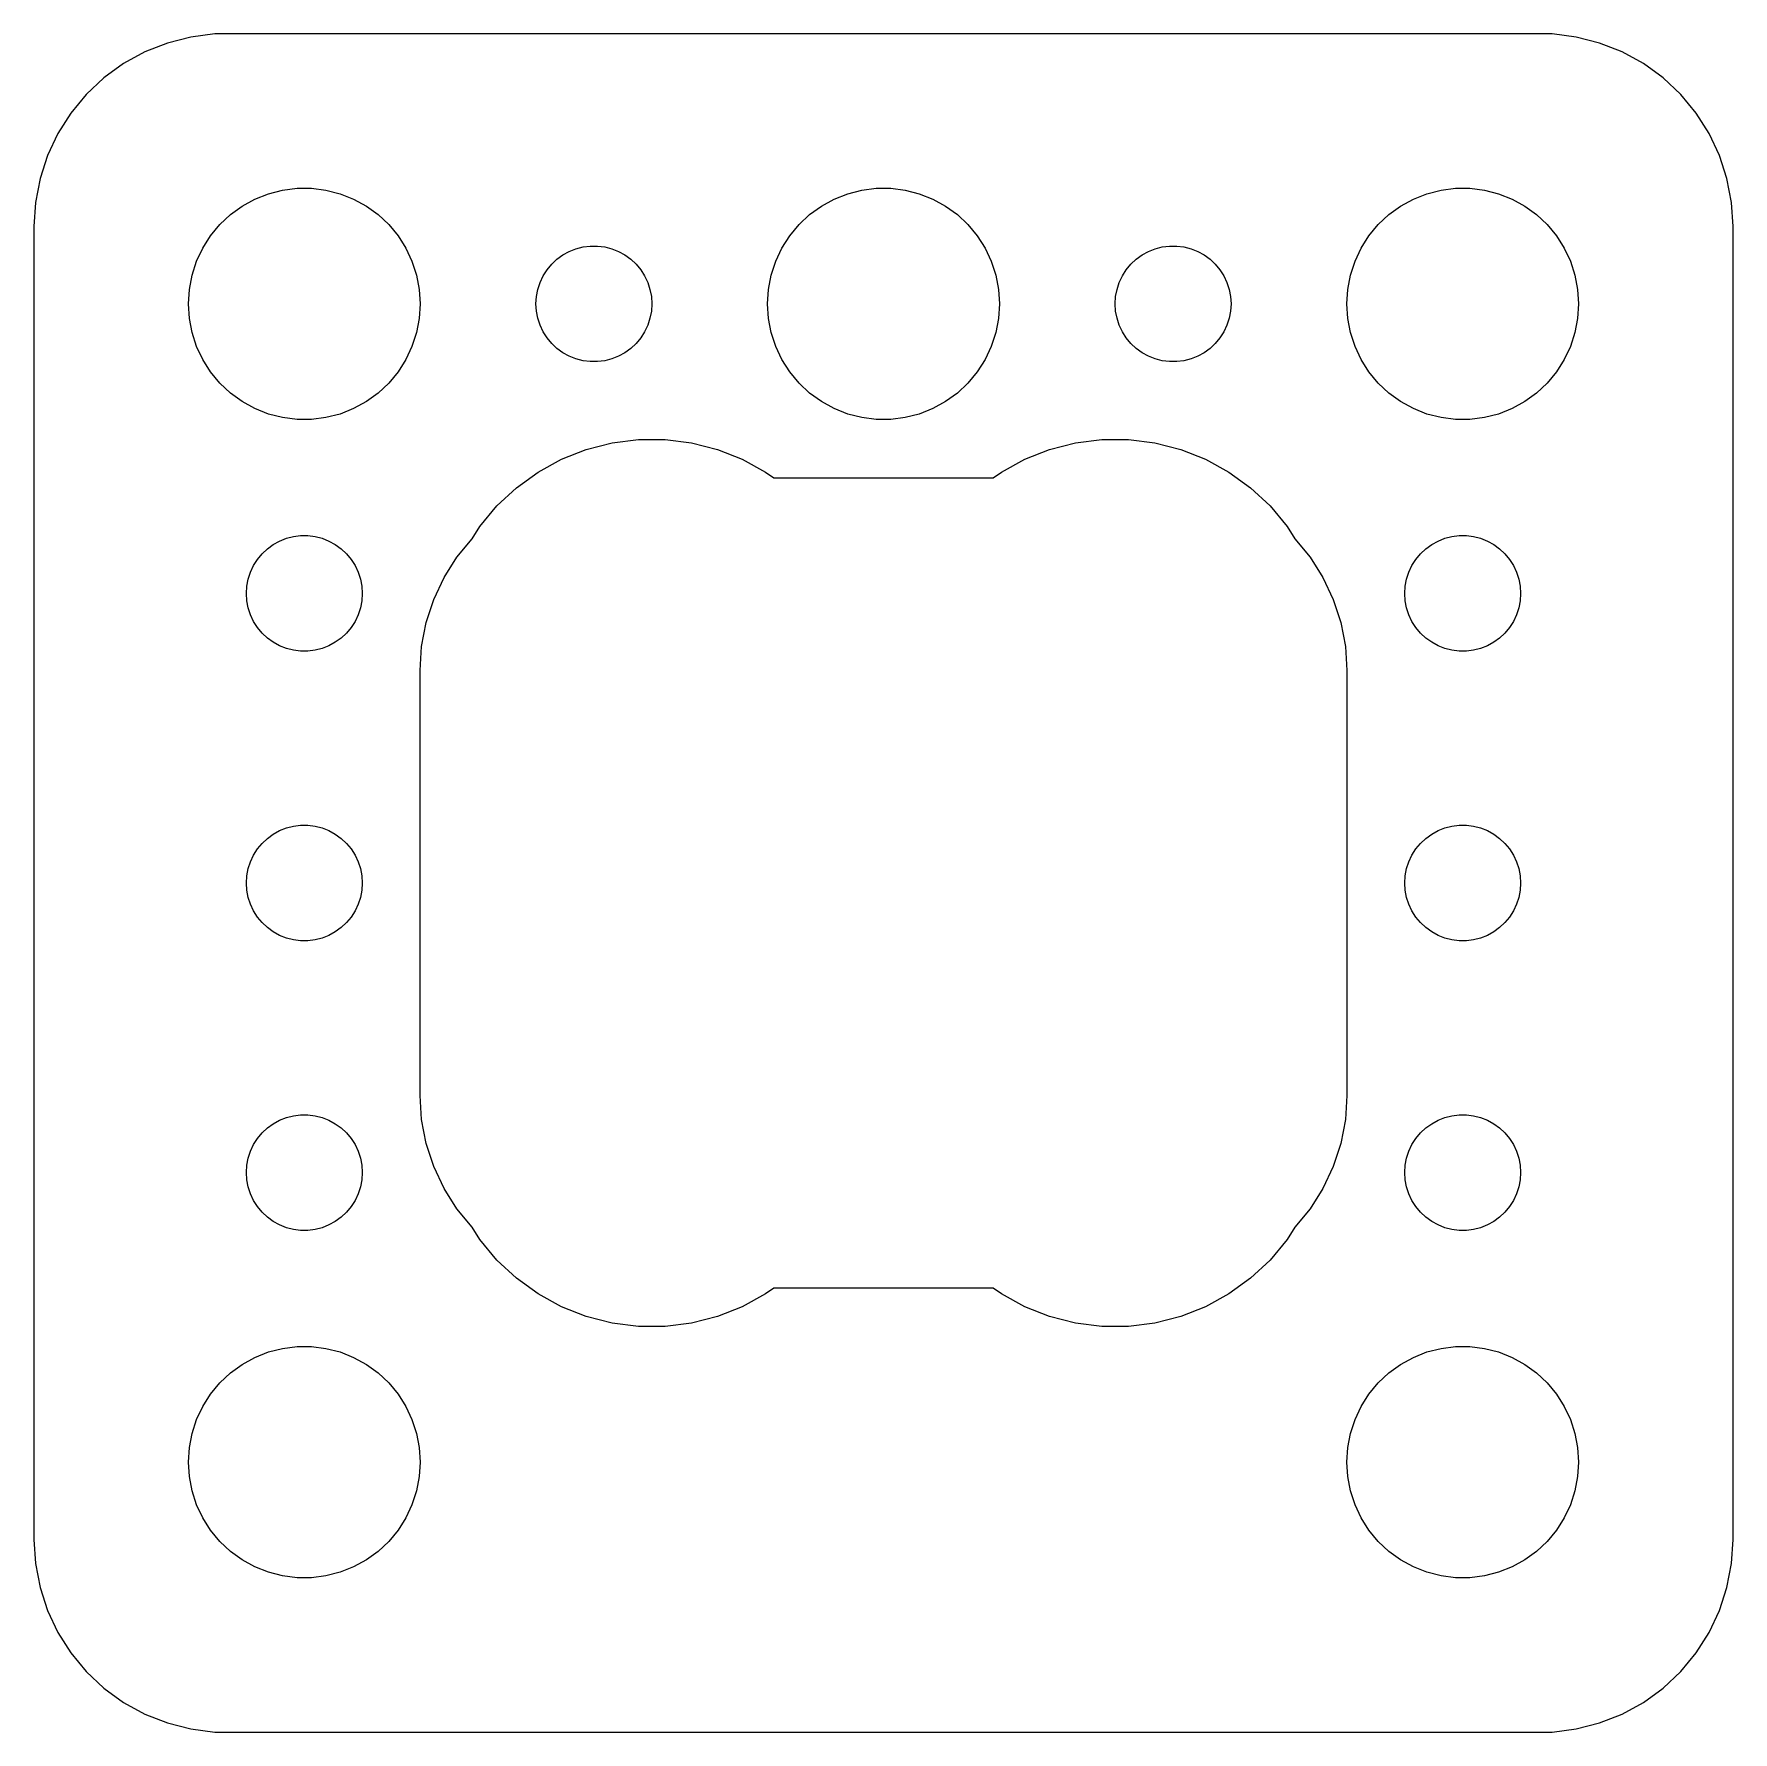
# Model space of a CAD drawing. Header units: metres. Extents: x -22 to 22, y 140 to 346.
# Drawn here: x -22 to 22, y 194.01 to 237.99 of the extents above; entities that cross this region are included whole.
import ezdxf

# ---------------------------------------------------------------- set-up
doc = ezdxf.new("R2010")
doc.units = ezdxf.units.M

msp = doc.modelspace()

# ---------------------------------------------------------------- linework, layer by layer
for p, q in [((-18.5451, 237.755), (-19.1289, 237.524)), ((-17.9369, 237.911), (-18.5451, 237.755)), ((-17.3139, 237.99), (-17.9369, 237.911)), ((17.3139, 237.99), (-17.3139, 237.99)), ((17.9369, 237.911), (17.3139, 237.99)), ((18.5451, 237.755), (17.9369, 237.911)), ((19.1289, 237.524), (18.5451, 237.755)), ((-19.6791, 237.222), (-20.1871, 236.853)), ((-19.1289, 237.524), (-19.6791, 237.222)), ((19.6791, 237.222), (19.1289, 237.524)), ((20.1871, 236.853), (19.6791, 237.222)), ((-20.1871, 236.853), (-20.6448, 236.423)), ((20.6448, 236.423), (20.1871, 236.853)), ((-20.6448, 236.423), (-21.0451, 235.939)), ((21.0451, 235.939), (20.6448, 236.423)), ((-21.0451, 235.939), (-21.3815, 235.409)), ((21.3815, 235.409), (21.0451, 235.939)), ((-21.3815, 235.409), (-21.6489, 234.841)), ((21.6489, 234.841), (21.3815, 235.409)), ((-21.6489, 234.841), (-21.8429, 234.243)), ((21.8429, 234.243), (21.6489, 234.841)), ((-21.8429, 234.243), (-21.9606, 233.627)), ((21.9606, 233.627), (21.8429, 234.243)), ((-16.6075, 233.533), (-16.2773, 233.714)), ((-16.2773, 233.714), (-15.927, 233.853)), ((-15.927, 233.853), (-15.5621, 233.947)), ((-15.5621, 233.947), (-15.1884, 233.994)), ((-15.1884, 233.994), (-14.8116, 233.994)), ((-14.8116, 233.994), (-14.4379, 233.947)), ((-14.4379, 233.947), (-14.0729, 233.853)), ((-14.0729, 233.853), (-13.7227, 233.714)), ((-13.7227, 233.714), (-13.3925, 233.533)), ((-1.60747, 233.533), (-1.27733, 233.714)), ((-1.27733, 233.714), (-0.92705, 233.853)), ((-0.92705, 233.853), (-0.56213, 233.947)), ((-0.56213, 233.947), (-0.18837, 233.994)), ((-0.18837, 233.994), (0.18837, 233.994)), ((0.18837, 233.994), (0.56213, 233.947)), ((0.56213, 233.947), (0.92705, 233.853)), ((0.92705, 233.853), (1.27733, 233.714)), ((1.27733, 233.714), (1.60747, 233.533)), ((13.3925, 233.533), (13.7227, 233.714)), ((13.7227, 233.714), (14.0729, 233.853)), ((14.0729, 233.853), (14.4379, 233.947)), ((14.4379, 233.947), (14.8116, 233.994)), ((14.8116, 233.994), (15.1884, 233.994)), ((15.1884, 233.994), (15.5621, 233.947)), ((15.5621, 233.947), (15.927, 233.853)), ((15.927, 233.853), (16.2773, 233.714)), ((16.2773, 233.714), (16.6075, 233.533)), ((-21.9606, 233.627), (-22, 233)), ((-17.1869, 233.054), (-16.9123, 233.312)), ((-16.9123, 233.312), (-16.6075, 233.533)), ((-13.3925, 233.533), (-13.0877, 233.312)), ((-13.0877, 233.312), (-12.8131, 233.054)), ((-2.1869, 233.054), (-1.91226, 233.312)), ((-1.91226, 233.312), (-1.60747, 233.533)), ((1.60747, 233.533), (1.91226, 233.312)), ((1.91226, 233.312), (2.1869, 233.054)), ((12.8131, 233.054), (13.0877, 233.312)), ((13.0877, 233.312), (13.3925, 233.533)), ((16.6075, 233.533), (16.9123, 233.312)), ((16.9123, 233.312), (17.1869, 233.054)), ((22, 233), (21.9606, 233.627)), ((-22, 233), (-22, 199)), ((-17.6289, 232.445), (-17.427, 232.763)), ((-17.427, 232.763), (-17.1869, 233.054)), ((-12.8131, 233.054), (-12.5729, 232.763)), ((-12.5729, 232.763), (-12.3711, 232.445)), ((-2.62891, 232.445), (-2.42705, 232.763)), ((-2.42705, 232.763), (-2.1869, 233.054)), ((2.1869, 233.054), (2.42705, 232.763)), ((2.42705, 232.763), (2.62891, 232.445)), ((12.3711, 232.445), (12.5729, 232.763)), ((12.5729, 232.763), (12.8131, 233.054)), ((17.1869, 233.054), (17.427, 232.763)), ((17.427, 232.763), (17.6289, 232.445)), ((22, 199), (22, 233)), ((-17.7893, 232.104), (-17.6289, 232.445)), ((-12.3711, 232.445), (-12.2107, 232.104)), ((-8.30373, 232.266), (-8.13866, 232.357)), ((-8.13866, 232.357), (-7.96352, 232.427)), ((-7.96352, 232.427), (-7.78107, 232.473)), ((-7.78107, 232.473), (-7.59418, 232.497)), ((-7.59418, 232.497), (-7.40581, 232.497)), ((-7.40581, 232.497), (-7.21892, 232.473)), ((-7.21892, 232.473), (-7.03647, 232.427)), ((-7.03647, 232.427), (-6.86133, 232.357)), ((-6.86133, 232.357), (-6.69626, 232.266)), ((-2.78932, 232.104), (-2.62891, 232.445)), ((2.62891, 232.445), (2.78932, 232.104)), ((6.69626, 232.266), (6.86133, 232.357)), ((6.86133, 232.357), (7.03647, 232.427)), ((7.03647, 232.427), (7.21892, 232.473)), ((7.21892, 232.473), (7.40581, 232.497)), ((7.40581, 232.497), (7.59418, 232.497)), ((7.59418, 232.497), (7.78107, 232.473)), ((7.78107, 232.473), (7.96352, 232.427)), ((7.96352, 232.427), (8.13866, 232.357)), ((8.13866, 232.357), (8.30373, 232.266)), ((12.2107, 232.104), (12.3711, 232.445)), ((17.6289, 232.445), (17.7893, 232.104)), ((-17.9057, 231.746), (-17.7893, 232.104)), ((-12.2107, 232.104), (-12.0942, 231.746)), ((-8.81445, 231.723), (-8.71352, 231.882)), ((-8.71352, 231.882), (-8.59344, 232.027)), ((-8.59344, 232.027), (-8.45613, 232.156)), ((-8.45613, 232.156), (-8.30373, 232.266)), ((-6.69626, 232.266), (-6.54385, 232.156)), ((-6.54385, 232.156), (-6.40654, 232.027)), ((-6.40654, 232.027), (-6.28647, 231.882)), ((-6.28647, 231.882), (-6.18553, 231.723)), ((-2.90575, 231.746), (-2.78932, 232.104)), ((2.78932, 232.104), (2.90575, 231.746)), ((6.18553, 231.723), (6.28647, 231.882)), ((6.28647, 231.882), (6.40654, 232.027)), ((6.40654, 232.027), (6.54385, 232.156)), ((6.54385, 232.156), (6.69626, 232.266)), ((8.30373, 232.266), (8.45613, 232.156)), ((8.45613, 232.156), (8.59344, 232.027)), ((8.59344, 232.027), (8.71352, 231.882)), ((8.71352, 231.882), (8.81445, 231.723)), ((12.0942, 231.746), (12.2107, 232.104)), ((17.7893, 232.104), (17.9057, 231.746)), ((-17.9763, 231.376), (-17.9057, 231.746)), ((-12.0942, 231.746), (-12.0237, 231.376)), ((-8.95287, 231.373), (-8.89465, 231.552)), ((-8.89465, 231.552), (-8.81445, 231.723)), ((-6.18553, 231.723), (-6.10533, 231.552)), ((-6.10533, 231.552), (-6.04712, 231.373)), ((-2.97633, 231.376), (-2.90575, 231.746)), ((2.90575, 231.746), (2.97633, 231.376)), ((6.04712, 231.373), (6.10533, 231.552)), ((6.10533, 231.552), (6.18553, 231.723)), ((8.81445, 231.723), (8.89465, 231.552)), ((8.89465, 231.552), (8.95287, 231.373)), ((12.0237, 231.376), (12.0942, 231.746)), ((17.9057, 231.746), (17.9763, 231.376)), ((-18, 231), (-17.9763, 231.376)), ((-17.9763, 230.624), (-18, 231)), ((-12.0237, 231.376), (-12, 231)), ((-12, 231), (-12.0237, 230.624)), ((-9, 231), (-8.98816, 231.188)), ((-8.98816, 230.812), (-9, 231)), ((-8.98816, 231.188), (-8.95287, 231.373)), ((-6.04712, 231.373), (-6.01183, 231.188)), ((-6.01183, 231.188), (-6, 231)), ((-6, 231), (-6.01183, 230.812)), ((-3, 231), (-2.97633, 231.376)), ((-2.97633, 230.624), (-3, 231)), ((2.97633, 231.376), (3, 231)), ((3, 231), (2.97633, 230.624)), ((6, 231), (6.01183, 231.188)), ((6.01183, 230.812), (6, 231)), ((6.01183, 231.188), (6.04712, 231.373)), ((8.95287, 231.373), (8.98816, 231.188)), ((8.98816, 231.188), (9, 231)), ((9, 231), (8.98816, 230.812)), ((12, 231), (12.0237, 231.376)), ((12.0237, 230.624), (12, 231)), ((17.9763, 231.376), (18, 231)), ((18, 231), (17.9763, 230.624)), ((-17.9057, 230.254), (-17.9763, 230.624)), ((-12.0237, 230.624), (-12.0942, 230.254)), ((-8.95287, 230.627), (-8.98816, 230.812)), ((-8.89465, 230.448), (-8.95287, 230.627)), ((-6.04712, 230.627), (-6.10533, 230.448)), ((-6.01183, 230.812), (-6.04712, 230.627)), ((-2.90575, 230.254), (-2.97633, 230.624)), ((2.97633, 230.624), (2.90575, 230.254)), ((6.04712, 230.627), (6.01183, 230.812)), ((6.10533, 230.448), (6.04712, 230.627)), ((8.95287, 230.627), (8.89465, 230.448)), ((8.98816, 230.812), (8.95287, 230.627)), ((12.0942, 230.254), (12.0237, 230.624)), ((17.9763, 230.624), (17.9057, 230.254)), ((-17.7893, 229.896), (-17.9057, 230.254)), ((-12.0942, 230.254), (-12.2107, 229.896)), ((-8.81445, 230.277), (-8.89465, 230.448)), ((-8.71352, 230.118), (-8.81445, 230.277)), ((-6.18553, 230.277), (-6.28647, 230.118)), ((-6.10533, 230.448), (-6.18553, 230.277)), ((-2.78932, 229.896), (-2.90575, 230.254)), ((2.90575, 230.254), (2.78932, 229.896)), ((6.18553, 230.277), (6.10533, 230.448)), ((6.28647, 230.118), (6.18553, 230.277)), ((8.81445, 230.277), (8.71352, 230.118)), ((8.89465, 230.448), (8.81445, 230.277)), ((12.2107, 229.896), (12.0942, 230.254)), ((17.9057, 230.254), (17.7893, 229.896)), ((-17.6289, 229.555), (-17.7893, 229.896)), ((-12.2107, 229.896), (-12.3711, 229.555)), ((-8.59344, 229.973), (-8.71352, 230.118)), ((-8.45613, 229.844), (-8.59344, 229.973)), ((-8.30373, 229.734), (-8.45613, 229.844)), ((-8.13866, 229.643), (-8.30373, 229.734)), ((-6.69626, 229.734), (-6.86133, 229.643)), ((-6.54385, 229.844), (-6.69626, 229.734)), ((-6.40654, 229.973), (-6.54385, 229.844)), ((-6.28647, 230.118), (-6.40654, 229.973)), ((-2.62891, 229.555), (-2.78932, 229.896)), ((2.78932, 229.896), (2.62891, 229.555)), ((6.40654, 229.973), (6.28647, 230.118)), ((6.54385, 229.844), (6.40654, 229.973)), ((6.69626, 229.734), (6.54385, 229.844)), ((6.86133, 229.643), (6.69626, 229.734)), ((8.30373, 229.734), (8.13866, 229.643)), ((8.45613, 229.844), (8.30373, 229.734)), ((8.59344, 229.973), (8.45613, 229.844)), ((8.71352, 230.118), (8.59344, 229.973)), ((12.3711, 229.555), (12.2107, 229.896)), ((17.7893, 229.896), (17.6289, 229.555)), ((-17.427, 229.237), (-17.6289, 229.555)), ((-12.3711, 229.555), (-12.5729, 229.237)), ((-7.96352, 229.573), (-8.13866, 229.643)), ((-7.78107, 229.527), (-7.96352, 229.573)), ((-7.59418, 229.503), (-7.78107, 229.527)), ((-7.40581, 229.503), (-7.59418, 229.503)), ((-7.21892, 229.527), (-7.40581, 229.503)), ((-7.03647, 229.573), (-7.21892, 229.527)), ((-6.86133, 229.643), (-7.03647, 229.573)), ((-2.42705, 229.237), (-2.62891, 229.555)), ((2.62891, 229.555), (2.42705, 229.237)), ((7.03647, 229.573), (6.86133, 229.643)), ((7.21892, 229.527), (7.03647, 229.573)), ((7.40581, 229.503), (7.21892, 229.527)), ((7.59418, 229.503), (7.40581, 229.503)), ((7.78107, 229.527), (7.59418, 229.503)), ((7.96352, 229.573), (7.78107, 229.527)), ((8.13866, 229.643), (7.96352, 229.573)), ((12.5729, 229.237), (12.3711, 229.555)), ((17.6289, 229.555), (17.427, 229.237)), ((-17.1869, 228.946), (-17.427, 229.237)), ((-16.9123, 228.688), (-17.1869, 228.946)), ((-12.8131, 228.946), (-13.0877, 228.688)), ((-12.5729, 229.237), (-12.8131, 228.946)), ((-2.1869, 228.946), (-2.42705, 229.237)), ((-1.91226, 228.688), (-2.1869, 228.946)), ((2.1869, 228.946), (1.91226, 228.688)), ((2.42705, 229.237), (2.1869, 228.946)), ((12.8131, 228.946), (12.5729, 229.237)), ((13.0877, 228.688), (12.8131, 228.946)), ((17.1869, 228.946), (16.9123, 228.688)), ((17.427, 229.237), (17.1869, 228.946)), ((-16.6075, 228.467), (-16.9123, 228.688)), ((-16.2773, 228.286), (-16.6075, 228.467)), ((-13.3925, 228.467), (-13.7227, 228.286)), ((-13.0877, 228.688), (-13.3925, 228.467)), ((-1.60747, 228.467), (-1.91226, 228.688)), ((-1.27733, 228.286), (-1.60747, 228.467)), ((1.60747, 228.467), (1.27733, 228.286)), ((1.91226, 228.688), (1.60747, 228.467)), ((13.3925, 228.467), (13.0877, 228.688)), ((13.7227, 228.286), (13.3925, 228.467)), ((16.6075, 228.467), (16.2773, 228.286)), ((16.9123, 228.688), (16.6075, 228.467)), ((-15.927, 228.147), (-16.2773, 228.286)), ((-15.5621, 228.053), (-15.927, 228.147)), ((-15.1884, 228.006), (-15.5621, 228.053)), ((-14.8116, 228.006), (-15.1884, 228.006)), ((-14.4379, 228.053), (-14.8116, 228.006)), ((-14.0729, 228.147), (-14.4379, 228.053)), ((-13.7227, 228.286), (-14.0729, 228.147)), ((-0.92705, 228.147), (-1.27733, 228.286)), ((-0.56213, 228.053), (-0.92705, 228.147)), ((-0.18837, 228.006), (-0.56213, 228.053)), ((0.18837, 228.006), (-0.18837, 228.006)), ((0.56213, 228.053), (0.18837, 228.006)), ((0.92705, 228.147), (0.56213, 228.053)), ((1.27733, 228.286), (0.92705, 228.147)), ((14.0729, 228.147), (13.7227, 228.286)), ((14.4379, 228.053), (14.0729, 228.147)), ((14.8116, 228.006), (14.4379, 228.053)), ((15.1884, 228.006), (14.8116, 228.006)), ((15.5621, 228.053), (15.1884, 228.006)), ((15.927, 228.147), (15.5621, 228.053)), ((16.2773, 228.286), (15.927, 228.147)), ((-7.03059, 227.403), (-6.34534, 227.489)), ((-6.34534, 227.489), (-5.65465, 227.489)), ((-5.65465, 227.489), (-4.96939, 227.403)), ((4.96939, 227.403), (5.65465, 227.489)), ((5.65465, 227.489), (6.34534, 227.489)), ((6.34534, 227.489), (7.03059, 227.403)), ((-8.34178, 226.977), (-7.69958, 227.231)), ((-7.69958, 227.231), (-7.03059, 227.403)), ((-4.96939, 227.403), (-4.3004, 227.231)), ((-4.3004, 227.231), (-3.6582, 226.977)), ((3.6582, 226.977), (4.3004, 227.231)), ((4.3004, 227.231), (4.96939, 227.403)), ((7.03059, 227.403), (7.69958, 227.231)), ((7.69958, 227.231), (8.34178, 226.977)), ((-9.50583, 226.238), (-8.94704, 226.644)), ((-8.94704, 226.644), (-8.34178, 226.977)), ((-3.6582, 226.977), (-3.05295, 226.644)), ((-3.05295, 226.644), (-2.84143, 226.49)), ((2.84143, 226.49), (3.05295, 226.644)), ((3.05295, 226.644), (3.6582, 226.977)), ((8.34178, 226.977), (8.94704, 226.644)), ((8.94704, 226.644), (9.50583, 226.238)), ((-10.0093, 225.765), (-9.50583, 226.238)), ((-2.84143, 226.49), (2.84143, 226.49)), ((9.50583, 226.238), (10.0093, 225.765)), ((-10.4496, 225.233), (-10.0093, 225.765)), ((10.0093, 225.765), (10.4496, 225.233)), ((-15.8037, 224.766), (-15.6387, 224.857)), ((-15.6387, 224.857), (-15.4635, 224.927)), ((-15.4635, 224.927), (-15.2811, 224.973)), ((-15.2811, 224.973), (-15.0942, 224.997)), ((-15.0942, 224.997), (-14.9058, 224.997)), ((-14.9058, 224.997), (-14.7189, 224.973)), ((-14.7189, 224.973), (-14.5365, 224.927)), ((-14.5365, 224.927), (-14.3613, 224.857)), ((-14.3613, 224.857), (-14.1963, 224.766)), ((-11.0451, 224.439), (-10.6514, 224.915)), ((-10.6514, 224.915), (-10.4496, 225.233)), ((10.4496, 225.233), (10.6514, 224.915)), ((10.6514, 224.915), (11.0451, 224.439)), ((14.1963, 224.766), (14.3613, 224.857)), ((14.3613, 224.857), (14.5365, 224.927)), ((14.5365, 224.927), (14.7189, 224.973)), ((14.7189, 224.973), (14.9058, 224.997)), ((14.9058, 224.997), (15.0942, 224.997)), ((15.0942, 224.997), (15.2811, 224.973)), ((15.2811, 224.973), (15.4635, 224.927)), ((15.4635, 224.927), (15.6387, 224.857)), ((15.6387, 224.857), (15.8037, 224.766)), ((-16.2135, 224.382), (-16.0934, 224.527)), ((-16.0934, 224.527), (-15.9561, 224.656)), ((-15.9561, 224.656), (-15.8037, 224.766)), ((-14.1963, 224.766), (-14.0439, 224.656)), ((-14.0439, 224.656), (-13.9065, 224.527)), ((-13.9065, 224.527), (-13.7865, 224.382)), ((-11.3815, 223.909), (-11.0451, 224.439)), ((11.0451, 224.439), (11.3815, 223.909)), ((13.7865, 224.382), (13.9065, 224.527)), ((13.9065, 224.527), (14.0439, 224.656)), ((14.0439, 224.656), (14.1963, 224.766)), ((15.8037, 224.766), (15.9561, 224.656)), ((15.9561, 224.656), (16.0934, 224.527)), ((16.0934, 224.527), (16.2135, 224.382)), ((-16.4529, 223.873), (-16.3947, 224.052)), ((-16.3947, 224.052), (-16.3145, 224.223)), ((-16.3145, 224.223), (-16.2135, 224.382)), ((-13.7865, 224.382), (-13.6855, 224.223)), ((-13.6855, 224.223), (-13.6053, 224.052)), ((-13.6053, 224.052), (-13.5471, 223.873)), ((13.5471, 223.873), (13.6053, 224.052)), ((13.6053, 224.052), (13.6855, 224.223)), ((13.6855, 224.223), (13.7865, 224.382)), ((16.2135, 224.382), (16.3145, 224.223)), ((16.3145, 224.223), (16.3947, 224.052)), ((16.3947, 224.052), (16.4529, 223.873)), ((-16.5, 223.5), (-16.4882, 223.688)), ((-16.4882, 223.688), (-16.4529, 223.873)), ((-13.5471, 223.873), (-13.5118, 223.688)), ((-13.5118, 223.688), (-13.5, 223.5)), ((-11.6489, 223.341), (-11.3815, 223.909)), ((11.3815, 223.909), (11.6489, 223.341)), ((13.5, 223.5), (13.5118, 223.688)), ((13.5118, 223.688), (13.5471, 223.873)), ((16.4529, 223.873), (16.4882, 223.688)), ((16.4882, 223.688), (16.5, 223.5)), ((-16.4882, 223.312), (-16.5, 223.5)), ((-16.4529, 223.127), (-16.4882, 223.312)), ((-16.3947, 222.948), (-16.4529, 223.127)), ((-13.5471, 223.127), (-13.6053, 222.948)), ((-13.5118, 223.312), (-13.5471, 223.127)), ((-13.5, 223.5), (-13.5118, 223.312)), ((-11.8429, 222.743), (-11.6489, 223.341)), ((11.6489, 223.341), (11.8429, 222.743)), ((13.5118, 223.312), (13.5, 223.5)), ((13.5471, 223.127), (13.5118, 223.312)), ((13.6053, 222.948), (13.5471, 223.127)), ((16.4529, 223.127), (16.3947, 222.948)), ((16.4882, 223.312), (16.4529, 223.127)), ((16.5, 223.5), (16.4882, 223.312)), ((-16.3145, 222.777), (-16.3947, 222.948)), ((-16.2135, 222.618), (-16.3145, 222.777)), ((-13.6855, 222.777), (-13.7865, 222.618)), ((-13.6053, 222.948), (-13.6855, 222.777)), ((-11.9606, 222.127), (-11.8429, 222.743)), ((11.8429, 222.743), (11.9606, 222.127)), ((13.6855, 222.777), (13.6053, 222.948)), ((13.7865, 222.618), (13.6855, 222.777)), ((16.3145, 222.777), (16.2135, 222.618)), ((16.3947, 222.948), (16.3145, 222.777)), ((-16.0934, 222.473), (-16.2135, 222.618)), ((-15.9561, 222.344), (-16.0934, 222.473)), ((-15.8037, 222.234), (-15.9561, 222.344)), ((-15.6387, 222.143), (-15.8037, 222.234)), ((-14.1963, 222.234), (-14.3613, 222.143)), ((-14.0439, 222.344), (-14.1963, 222.234)), ((-13.9065, 222.473), (-14.0439, 222.344)), ((-13.7865, 222.618), (-13.9065, 222.473)), ((13.9065, 222.473), (13.7865, 222.618)), ((14.0439, 222.344), (13.9065, 222.473)), ((14.1963, 222.234), (14.0439, 222.344)), ((14.3613, 222.143), (14.1963, 222.234)), ((15.8037, 222.234), (15.6387, 222.143)), ((15.9561, 222.344), (15.8037, 222.234)), ((16.0934, 222.473), (15.9561, 222.344)), ((16.2135, 222.618), (16.0934, 222.473)), ((-15.4635, 222.073), (-15.6387, 222.143)), ((-15.2811, 222.027), (-15.4635, 222.073)), ((-15.0942, 222.003), (-15.2811, 222.027)), ((-14.9058, 222.003), (-15.0942, 222.003)), ((-14.7189, 222.027), (-14.9058, 222.003)), ((-14.5365, 222.073), (-14.7189, 222.027)), ((-14.3613, 222.143), (-14.5365, 222.073)), ((-12, 221.5), (-11.9606, 222.127)), ((11.9606, 222.127), (12, 221.5)), ((14.5365, 222.073), (14.3613, 222.143)), ((14.7189, 222.027), (14.5365, 222.073)), ((14.9058, 222.003), (14.7189, 222.027)), ((15.0942, 222.003), (14.9058, 222.003)), ((15.2811, 222.027), (15.0942, 222.003)), ((15.4635, 222.073), (15.2811, 222.027)), ((15.6387, 222.143), (15.4635, 222.073)), ((-12, 210.5), (-12, 221.5)), ((12, 221.5), (12, 210.5)), ((-15.6387, 217.357), (-15.4635, 217.427)), ((-15.4635, 217.427), (-15.2811, 217.473)), ((-15.2811, 217.473), (-15.0942, 217.497)), ((-15.0942, 217.497), (-14.9058, 217.497)), ((-14.9058, 217.497), (-14.7189, 217.473)), ((-14.7189, 217.473), (-14.5365, 217.427)), ((-14.5365, 217.427), (-14.3613, 217.357)), ((14.3613, 217.357), (14.5365, 217.427)), ((14.5365, 217.427), (14.7189, 217.473)), ((14.7189, 217.473), (14.9058, 217.497)), ((14.9058, 217.497), (15.0942, 217.497)), ((15.0942, 217.497), (15.2811, 217.473)), ((15.2811, 217.473), (15.4635, 217.427)), ((15.4635, 217.427), (15.6387, 217.357)), ((-16.2135, 216.882), (-16.0934, 217.027)), ((-16.0934, 217.027), (-15.9561, 217.156)), ((-15.9561, 217.156), (-15.8037, 217.266)), ((-15.8037, 217.266), (-15.6387, 217.357)), ((-14.3613, 217.357), (-14.1963, 217.266)), ((-14.1963, 217.266), (-14.0439, 217.156)), ((-14.0439, 217.156), (-13.9065, 217.027)), ((-13.9065, 217.027), (-13.7865, 216.882)), ((13.7865, 216.882), (13.9065, 217.027)), ((13.9065, 217.027), (14.0439, 217.156)), ((14.0439, 217.156), (14.1963, 217.266)), ((14.1963, 217.266), (14.3613, 217.357)), ((15.6387, 217.357), (15.8037, 217.266)), ((15.8037, 217.266), (15.9561, 217.156)), ((15.9561, 217.156), (16.0934, 217.027)), ((16.0934, 217.027), (16.2135, 216.882)), ((-16.4529, 216.373), (-16.3947, 216.552)), ((-16.3947, 216.552), (-16.3145, 216.723)), ((-16.3145, 216.723), (-16.2135, 216.882)), ((-13.7865, 216.882), (-13.6855, 216.723)), ((-13.6855, 216.723), (-13.6053, 216.552)), ((-13.6053, 216.552), (-13.5471, 216.373)), ((13.5471, 216.373), (13.6053, 216.552)), ((13.6053, 216.552), (13.6855, 216.723)), ((13.6855, 216.723), (13.7865, 216.882)), ((16.2135, 216.882), (16.3145, 216.723)), ((16.3145, 216.723), (16.3947, 216.552)), ((16.3947, 216.552), (16.4529, 216.373)), ((-16.5, 216), (-16.4882, 216.188)), ((-16.4882, 216.188), (-16.4529, 216.373)), ((-13.5471, 216.373), (-13.5118, 216.188)), ((-13.5118, 216.188), (-13.5, 216)), ((13.5, 216), (13.5118, 216.188)), ((13.5118, 216.188), (13.5471, 216.373)), ((16.4529, 216.373), (16.4882, 216.188)), ((16.4882, 216.188), (16.5, 216)), ((-16.4882, 215.812), (-16.5, 216)), ((-16.4529, 215.627), (-16.4882, 215.812)), ((-16.3947, 215.448), (-16.4529, 215.627)), ((-13.5471, 215.627), (-13.6053, 215.448)), ((-13.5118, 215.812), (-13.5471, 215.627)), ((-13.5, 216), (-13.5118, 215.812)), ((13.5118, 215.812), (13.5, 216)), ((13.5471, 215.627), (13.5118, 215.812)), ((13.6053, 215.448), (13.5471, 215.627)), ((16.4529, 215.627), (16.3947, 215.448)), ((16.4882, 215.812), (16.4529, 215.627)), ((16.5, 216), (16.4882, 215.812)), ((-16.3145, 215.277), (-16.3947, 215.448)), ((-16.2135, 215.118), (-16.3145, 215.277)), ((-13.6855, 215.277), (-13.7865, 215.118)), ((-13.6053, 215.448), (-13.6855, 215.277)), ((13.6855, 215.277), (13.6053, 215.448)), ((13.7865, 215.118), (13.6855, 215.277)), ((16.3145, 215.277), (16.2135, 215.118)), ((16.3947, 215.448), (16.3145, 215.277)), ((-16.0934, 214.973), (-16.2135, 215.118)), ((-15.9561, 214.844), (-16.0934, 214.973)), ((-15.8037, 214.734), (-15.9561, 214.844)), ((-15.6387, 214.643), (-15.8037, 214.734)), ((-14.1963, 214.734), (-14.3613, 214.643)), ((-14.0439, 214.844), (-14.1963, 214.734)), ((-13.9065, 214.973), (-14.0439, 214.844)), ((-13.7865, 215.118), (-13.9065, 214.973)), ((13.9065, 214.973), (13.7865, 215.118)), ((14.0439, 214.844), (13.9065, 214.973)), ((14.1963, 214.734), (14.0439, 214.844)), ((14.3613, 214.643), (14.1963, 214.734)), ((15.8037, 214.734), (15.6387, 214.643)), ((15.9561, 214.844), (15.8037, 214.734)), ((16.0934, 214.973), (15.9561, 214.844)), ((16.2135, 215.118), (16.0934, 214.973)), ((-15.4635, 214.573), (-15.6387, 214.643)), ((-15.2811, 214.527), (-15.4635, 214.573)), ((-15.0942, 214.503), (-15.2811, 214.527)), ((-14.9058, 214.503), (-15.0942, 214.503)), ((-14.7189, 214.527), (-14.9058, 214.503)), ((-14.5365, 214.573), (-14.7189, 214.527)), ((-14.3613, 214.643), (-14.5365, 214.573)), ((14.5365, 214.573), (14.3613, 214.643)), ((14.7189, 214.527), (14.5365, 214.573)), ((14.9058, 214.503), (14.7189, 214.527)), ((15.0942, 214.503), (14.9058, 214.503)), ((15.2811, 214.527), (15.0942, 214.503)), ((15.4635, 214.573), (15.2811, 214.527)), ((15.6387, 214.643), (15.4635, 214.573)), ((-11.9606, 209.873), (-12, 210.5)), ((12, 210.5), (11.9606, 209.873)), ((-15.6387, 209.857), (-15.4635, 209.927)), ((-15.4635, 209.927), (-15.2811, 209.973)), ((-15.2811, 209.973), (-15.0942, 209.997)), ((-15.0942, 209.997), (-14.9058, 209.997)), ((-14.9058, 209.997), (-14.7189, 209.973)), ((-14.7189, 209.973), (-14.5365, 209.927)), ((-14.5365, 209.927), (-14.3613, 209.857)), ((14.3613, 209.857), (14.5365, 209.927)), ((14.5365, 209.927), (14.7189, 209.973)), ((14.7189, 209.973), (14.9058, 209.997)), ((14.9058, 209.997), (15.0942, 209.997)), ((15.0942, 209.997), (15.2811, 209.973)), ((15.2811, 209.973), (15.4635, 209.927)), ((15.4635, 209.927), (15.6387, 209.857)), ((-16.2135, 209.382), (-16.0934, 209.527)), ((-16.0934, 209.527), (-15.9561, 209.656)), ((-15.9561, 209.656), (-15.8037, 209.766)), ((-15.8037, 209.766), (-15.6387, 209.857)), ((-14.3613, 209.857), (-14.1963, 209.766)), ((-14.1963, 209.766), (-14.0439, 209.656)), ((-14.0439, 209.656), (-13.9065, 209.527)), ((-13.9065, 209.527), (-13.7865, 209.382)), ((-11.8429, 209.257), (-11.9606, 209.873)), ((11.9606, 209.873), (11.8429, 209.257)), ((13.7865, 209.382), (13.9065, 209.527)), ((13.9065, 209.527), (14.0439, 209.656)), ((14.0439, 209.656), (14.1963, 209.766)), ((14.1963, 209.766), (14.3613, 209.857)), ((15.6387, 209.857), (15.8037, 209.766)), ((15.8037, 209.766), (15.9561, 209.656)), ((15.9561, 209.656), (16.0934, 209.527)), ((16.0934, 209.527), (16.2135, 209.382)), ((-16.4529, 208.873), (-16.3947, 209.052)), ((-16.3947, 209.052), (-16.3145, 209.223)), ((-16.3145, 209.223), (-16.2135, 209.382)), ((-13.7865, 209.382), (-13.6855, 209.223)), ((-13.6855, 209.223), (-13.6053, 209.052)), ((-13.6053, 209.052), (-13.5471, 208.873)), ((-11.6489, 208.659), (-11.8429, 209.257)), ((11.8429, 209.257), (11.6489, 208.659)), ((13.5471, 208.873), (13.6053, 209.052)), ((13.6053, 209.052), (13.6855, 209.223)), ((13.6855, 209.223), (13.7865, 209.382)), ((16.2135, 209.382), (16.3145, 209.223)), ((16.3145, 209.223), (16.3947, 209.052)), ((16.3947, 209.052), (16.4529, 208.873)), ((-16.5, 208.5), (-16.4882, 208.688)), ((-16.4882, 208.688), (-16.4529, 208.873)), ((-13.5471, 208.873), (-13.5118, 208.688)), ((-13.5118, 208.688), (-13.5, 208.5)), ((-11.3815, 208.091), (-11.6489, 208.659)), ((11.6489, 208.659), (11.3815, 208.091)), ((13.5, 208.5), (13.5118, 208.688)), ((13.5118, 208.688), (13.5471, 208.873)), ((16.4529, 208.873), (16.4882, 208.688)), ((16.4882, 208.688), (16.5, 208.5)), ((-16.4882, 208.312), (-16.5, 208.5)), ((-16.4529, 208.127), (-16.4882, 208.312)), ((-16.3947, 207.948), (-16.4529, 208.127)), ((-13.5471, 208.127), (-13.6053, 207.948)), ((-13.5118, 208.312), (-13.5471, 208.127)), ((-13.5, 208.5), (-13.5118, 208.312)), ((13.5118, 208.312), (13.5, 208.5)), ((13.5471, 208.127), (13.5118, 208.312)), ((13.6053, 207.948), (13.5471, 208.127)), ((16.4529, 208.127), (16.3947, 207.948)), ((16.4882, 208.312), (16.4529, 208.127)), ((16.5, 208.5), (16.4882, 208.312)), ((-16.3145, 207.777), (-16.3947, 207.948)), ((-16.2135, 207.618), (-16.3145, 207.777)), ((-13.6855, 207.777), (-13.7865, 207.618)), ((-13.6053, 207.948), (-13.6855, 207.777)), ((-11.0451, 207.561), (-11.3815, 208.091)), ((11.3815, 208.091), (11.0451, 207.561)), ((13.6855, 207.777), (13.6053, 207.948)), ((13.7865, 207.618), (13.6855, 207.777)), ((16.3145, 207.777), (16.2135, 207.618)), ((16.3947, 207.948), (16.3145, 207.777)), ((-16.0934, 207.473), (-16.2135, 207.618)), ((-15.9561, 207.344), (-16.0934, 207.473)), ((-15.8037, 207.234), (-15.9561, 207.344)), ((-14.0439, 207.344), (-14.1963, 207.234)), ((-13.9065, 207.473), (-14.0439, 207.344)), ((-13.7865, 207.618), (-13.9065, 207.473)), ((-10.6514, 207.085), (-11.0451, 207.561)), ((11.0451, 207.561), (10.6514, 207.085)), ((13.9065, 207.473), (13.7865, 207.618)), ((14.0439, 207.344), (13.9065, 207.473)), ((14.1963, 207.234), (14.0439, 207.344)), ((15.9561, 207.344), (15.8037, 207.234)), ((16.0934, 207.473), (15.9561, 207.344)), ((16.2135, 207.618), (16.0934, 207.473)), ((-15.6387, 207.143), (-15.8037, 207.234)), ((-15.4635, 207.073), (-15.6387, 207.143)), ((-15.2811, 207.027), (-15.4635, 207.073)), ((-15.0942, 207.003), (-15.2811, 207.027)), ((-14.9058, 207.003), (-15.0942, 207.003)), ((-14.7189, 207.027), (-14.9058, 207.003)), ((-14.5365, 207.073), (-14.7189, 207.027)), ((-14.3613, 207.143), (-14.5365, 207.073)), ((-14.1963, 207.234), (-14.3613, 207.143)), ((-10.4496, 206.767), (-10.6514, 207.085)), ((10.6514, 207.085), (10.4496, 206.767)), ((14.3613, 207.143), (14.1963, 207.234)), ((14.5365, 207.073), (14.3613, 207.143)), ((14.7189, 207.027), (14.5365, 207.073)), ((14.9058, 207.003), (14.7189, 207.027)), ((15.0942, 207.003), (14.9058, 207.003)), ((15.2811, 207.027), (15.0942, 207.003)), ((15.4635, 207.073), (15.2811, 207.027)), ((15.6387, 207.143), (15.4635, 207.073)), ((15.8037, 207.234), (15.6387, 207.143)), ((-10.0093, 206.235), (-10.4496, 206.767)), ((10.4496, 206.767), (10.0093, 206.235)), ((-9.50583, 205.762), (-10.0093, 206.235)), ((10.0093, 206.235), (9.50583, 205.762)), ((-8.94704, 205.356), (-9.50583, 205.762)), ((-2.84143, 205.51), (-3.05295, 205.356)), ((2.84143, 205.51), (-2.84143, 205.51)), ((3.05295, 205.356), (2.84143, 205.51)), ((9.50583, 205.762), (8.94704, 205.356)), ((-8.34178, 205.023), (-8.94704, 205.356)), ((-3.05295, 205.356), (-3.6582, 205.023)), ((3.6582, 205.023), (3.05295, 205.356)), ((8.94704, 205.356), (8.34178, 205.023)), ((-7.69958, 204.769), (-8.34178, 205.023)), ((-7.03059, 204.597), (-7.69958, 204.769)), ((-4.3004, 204.769), (-4.96939, 204.597)), ((-3.6582, 205.023), (-4.3004, 204.769)), ((4.3004, 204.769), (3.6582, 205.023)), ((4.96939, 204.597), (4.3004, 204.769)), ((7.69958, 204.769), (7.03059, 204.597)), ((8.34178, 205.023), (7.69958, 204.769)), ((-6.34534, 204.511), (-7.03059, 204.597)), ((-5.65465, 204.511), (-6.34534, 204.511)), ((-4.96939, 204.597), (-5.65465, 204.511)), ((5.65465, 204.511), (4.96939, 204.597)), ((6.34534, 204.511), (5.65465, 204.511)), ((7.03059, 204.597), (6.34534, 204.511)), ((-16.2773, 203.714), (-15.927, 203.853)), ((-15.927, 203.853), (-15.5621, 203.947)), ((-15.5621, 203.947), (-15.1884, 203.994)), ((-15.1884, 203.994), (-14.8116, 203.994)), ((-14.8116, 203.994), (-14.4379, 203.947)), ((-14.4379, 203.947), (-14.0729, 203.853)), ((-14.0729, 203.853), (-13.7227, 203.714)), ((13.7227, 203.714), (14.0729, 203.853)), ((14.0729, 203.853), (14.4379, 203.947)), ((14.4379, 203.947), (14.8116, 203.994)), ((14.8116, 203.994), (15.1884, 203.994)), ((15.1884, 203.994), (15.5621, 203.947)), ((15.5621, 203.947), (15.927, 203.853)), ((15.927, 203.853), (16.2773, 203.714)), ((-17.1869, 203.054), (-16.9123, 203.312)), ((-16.9123, 203.312), (-16.6075, 203.533)), ((-16.6075, 203.533), (-16.2773, 203.714)), ((-13.7227, 203.714), (-13.3925, 203.533)), ((-13.3925, 203.533), (-13.0877, 203.312)), ((-13.0877, 203.312), (-12.8131, 203.054)), ((12.8131, 203.054), (13.0877, 203.312)), ((13.0877, 203.312), (13.3925, 203.533)), ((13.3925, 203.533), (13.7227, 203.714)), ((16.2773, 203.714), (16.6075, 203.533)), ((16.6075, 203.533), (16.9123, 203.312)), ((16.9123, 203.312), (17.1869, 203.054)), ((-17.427, 202.763), (-17.1869, 203.054)), ((-12.8131, 203.054), (-12.5729, 202.763)), ((12.5729, 202.763), (12.8131, 203.054)), ((17.1869, 203.054), (17.427, 202.763)), ((-17.7893, 202.104), (-17.6289, 202.445)), ((-17.6289, 202.445), (-17.427, 202.763)), ((-12.5729, 202.763), (-12.3711, 202.445)), ((-12.3711, 202.445), (-12.2107, 202.104)), ((12.2107, 202.104), (12.3711, 202.445)), ((12.3711, 202.445), (12.5729, 202.763)), ((17.427, 202.763), (17.6289, 202.445)), ((17.6289, 202.445), (17.7893, 202.104)), ((-17.9057, 201.746), (-17.7893, 202.104)), ((-12.2107, 202.104), (-12.0942, 201.746)), ((12.0942, 201.746), (12.2107, 202.104)), ((17.7893, 202.104), (17.9057, 201.746)), ((-17.9763, 201.376), (-17.9057, 201.746)), ((-12.0942, 201.746), (-12.0237, 201.376)), ((12.0237, 201.376), (12.0942, 201.746)), ((17.9057, 201.746), (17.9763, 201.376)), ((-18, 201), (-17.9763, 201.376)), ((-12.0237, 201.376), (-12, 201)), ((12, 201), (12.0237, 201.376)), ((17.9763, 201.376), (18, 201)), ((-17.9763, 200.624), (-18, 201)), ((-12, 201), (-12.0237, 200.624)), ((12.0237, 200.624), (12, 201)), ((18, 201), (17.9763, 200.624)), ((-17.9057, 200.254), (-17.9763, 200.624)), ((-17.7893, 199.896), (-17.9057, 200.254)), ((-12.0942, 200.254), (-12.2107, 199.896)), ((-12.0237, 200.624), (-12.0942, 200.254)), ((12.0942, 200.254), (12.0237, 200.624)), ((12.2107, 199.896), (12.0942, 200.254)), ((17.9057, 200.254), (17.7893, 199.896)), ((17.9763, 200.624), (17.9057, 200.254)), ((-17.6289, 199.555), (-17.7893, 199.896)), ((-12.2107, 199.896), (-12.3711, 199.555)), ((12.3711, 199.555), (12.2107, 199.896)), ((17.7893, 199.896), (17.6289, 199.555)), ((-17.427, 199.237), (-17.6289, 199.555)), ((-12.3711, 199.555), (-12.5729, 199.237)), ((12.5729, 199.237), (12.3711, 199.555)), ((17.6289, 199.555), (17.427, 199.237)), ((-22, 199), (-21.9606, 198.373)), ((-17.1869, 198.946), (-17.427, 199.237)), ((-16.9123, 198.688), (-17.1869, 198.946)), ((-12.8131, 198.946), (-13.0877, 198.688)), ((-12.5729, 199.237), (-12.8131, 198.946)), ((12.8131, 198.946), (12.5729, 199.237)), ((13.0877, 198.688), (12.8131, 198.946)), ((17.1869, 198.946), (16.9123, 198.688)), ((17.427, 199.237), (17.1869, 198.946)), ((21.9606, 198.373), (22, 199)), ((-16.6075, 198.467), (-16.9123, 198.688)), ((-16.2773, 198.286), (-16.6075, 198.467)), ((-13.3925, 198.467), (-13.7227, 198.286)), ((-13.0877, 198.688), (-13.3925, 198.467)), ((13.3925, 198.467), (13.0877, 198.688)), ((13.7227, 198.286), (13.3925, 198.467)), ((16.6075, 198.467), (16.2773, 198.286)), ((16.9123, 198.688), (16.6075, 198.467)), ((-21.9606, 198.373), (-21.8429, 197.757)), ((-15.927, 198.147), (-16.2773, 198.286)), ((-15.5621, 198.053), (-15.927, 198.147)), ((-15.1884, 198.006), (-15.5621, 198.053)), ((-14.8116, 198.006), (-15.1884, 198.006)), ((-14.4379, 198.053), (-14.8116, 198.006)), ((-14.0729, 198.147), (-14.4379, 198.053)), ((-13.7227, 198.286), (-14.0729, 198.147)), ((14.0729, 198.147), (13.7227, 198.286)), ((14.4379, 198.053), (14.0729, 198.147)), ((14.8116, 198.006), (14.4379, 198.053)), ((15.1884, 198.006), (14.8116, 198.006)), ((15.5621, 198.053), (15.1884, 198.006)), ((15.927, 198.147), (15.5621, 198.053)), ((16.2773, 198.286), (15.927, 198.147)), ((21.8429, 197.757), (21.9606, 198.373)), ((-21.8429, 197.757), (-21.6489, 197.159)), ((21.6489, 197.159), (21.8429, 197.757)), ((-21.6489, 197.159), (-21.3815, 196.591)), ((21.3815, 196.591), (21.6489, 197.159)), ((-21.3815, 196.591), (-21.0451, 196.061)), ((21.0451, 196.061), (21.3815, 196.591)), ((-21.0451, 196.061), (-20.6448, 195.577)), ((20.6448, 195.577), (21.0451, 196.061)), ((-20.6448, 195.577), (-20.1871, 195.147)), ((20.1871, 195.147), (20.6448, 195.577)), ((-20.1871, 195.147), (-19.6791, 194.778)), ((19.6791, 194.778), (20.1871, 195.147)), ((-19.6791, 194.778), (-19.1289, 194.476)), ((19.1289, 194.476), (19.6791, 194.778)), ((-19.1289, 194.476), (-18.5451, 194.245)), ((-18.5451, 194.245), (-17.9369, 194.089)), ((-17.9369, 194.089), (-17.3139, 194.01)), ((17.3139, 194.01), (17.9369, 194.089)), ((17.9369, 194.089), (18.5451, 194.245)), ((18.5451, 194.245), (19.1289, 194.476)), ((-17.3139, 194.01), (17.3139, 194.01))]:
    msp.add_line(p, q)

doc.saveas('drawing.dxf')
